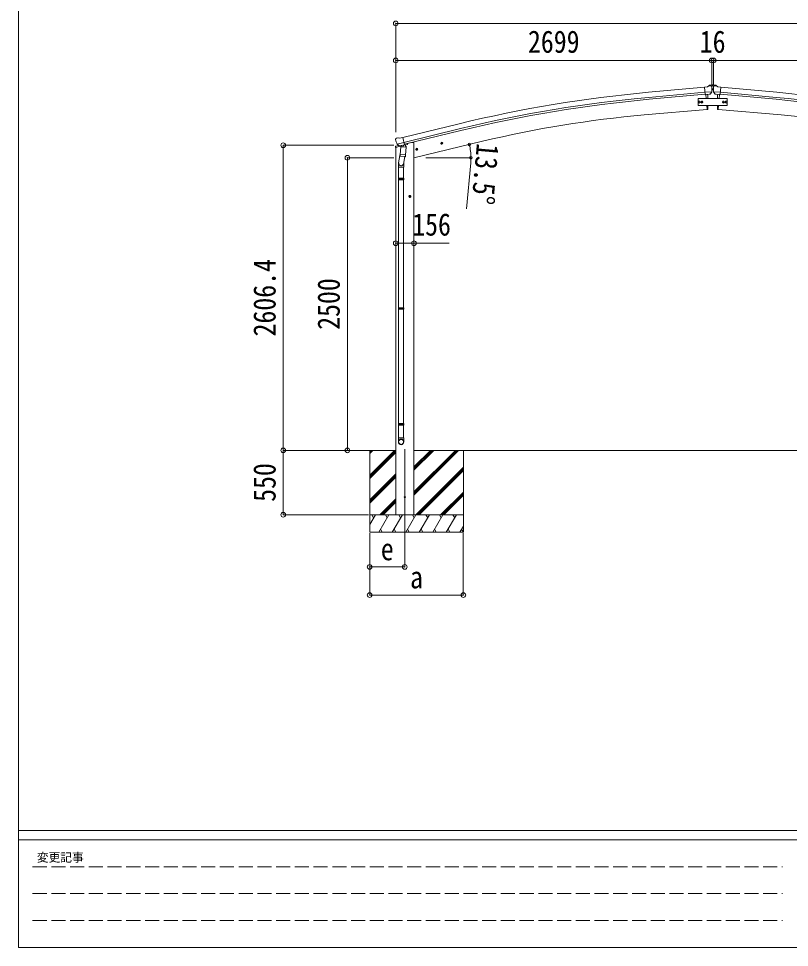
# Model space of a CAD drawing. Units: millimetres at full size, sheet at 1:40. Extents: x -11181 to 33757, y -10067 to 7716.
# Drawn here: x -11181 to -4596, y -7804 to 133 of the extents above; entities that cross this region are included whole.
import ezdxf
from ezdxf.enums import TextEntityAlignment as Align

# ---------------------------------------------------------------- set-up
doc = ezdxf.new("R2010")
doc.units = ezdxf.units.MM
doc.header["$LTSCALE"] = 40
doc.header["$PDMODE"] = 32
doc.header["$PDSIZE"] = 40
doc.linetypes.add('DASHED3', pattern=[4, 3, -1])
for name, color, linetype, lineweight in [('0-0_0', 7, 'Continuous', 9), ('0-1_本体', 4, 'Continuous', 9), ('0-2_部品', 7, 'Continuous', 9), ('0-7_合掌部品', 3, 'Continuous', 9), ('0-8_PARTS2', 2, 'Continuous', 9), ('0-A_寸法', 6, 'Continuous', 9), ('F-0_240', 7, 'Continuous', 9)]:
    doc.layers.add(name, color=color, linetype=linetype, lineweight=lineweight)
doc.styles.add('ＭＳ ゴシック', font='')
doc.styles.get('ＭＳ ゴシック').set_extended_font_data('MS Gothic')

msp = doc.modelspace()

# ---------------------------------------------------------------- linework, layer by layer
at = {"layer": '0-0_0'}
for p, q in [((-8555.64, -3556.02), (-7959.3, -3556.02)), ((-8181.55, -3569.26), (-8168.31, -3556.02)), ((-8181.55, -3583.4), (-8154.17, -3556.02)), ((-8181.55, -3767.25), (-7970.32, -3556.02)), ((-8181.55, -3556.02), (-8181.55, -4256.02)), ((-8181.55, -3781.39), (-7959.3, -3559.14)), ((-7803.8, -3697.87), (-7661.96, -3556.02)), ((-7803.8, -3712.01), (-7647.81, -3556.02)), ((-7803.8, -3726.15), (-7633.67, -3556.02)), ((-7803.8, -3924.14), (-7435.68, -3556.02)), ((-7803.8, -3910), (-7449.82, -3556.02)), ((-7803.8, -3938.28), (-7421.54, -3556.02)), ((-7803.8, -3556.02), (-2700.56, -3556.02)), ((-7381.55, -3556.02), (-7381.55, -4256.02)), ((-8181.55, -3795.53), (-7959.3, -3573.29)), ((-7787.7, -4106.02), (-7381.55, -3699.88)), ((-7773.55, -4106.02), (-7381.55, -3714.03)), ((-7759.41, -4106.02), (-7381.55, -3728.17)), ((-8181.55, -3979.38), (-7959.3, -3757.13)), ((-8181.55, -3993.52), (-7959.3, -3771.27)), ((-8181.55, -4007.67), (-7959.3, -3785.42)), ((-7575.56, -4106.02), (-7381.55, -3912.01)), ((-7561.42, -4106.02), (-7381.55, -3926.16)), ((-7547.28, -4106.02), (-7381.55, -3940.3)), ((-8096.06, -4106.02), (-7959.3, -3969.26)), ((-8081.92, -4106.02), (-7959.3, -3983.41)), ((-8067.78, -4106.02), (-7959.3, -3997.55)), ((-8181.55, -4189.85), (-8133.15, -4106.02)), ((-7381.55, -4106.02), (-8181.55, -4106.02)), ((-8148.16, -4132), (-8163.16, -4106.02)), ((-8104.29, -4256.02), (-8017.68, -4106.02)), ((-8032.69, -4132), (-8047.69, -4106.02)), ((-7988.82, -4256.02), (-7902.22, -4106.02)), ((-7917.22, -4132), (-7932.22, -4106.02)), ((-7873.35, -4256.02), (-7786.74, -4106.02)), ((-7801.75, -4132), (-7816.75, -4106.02)), ((-7757.88, -4256.02), (-7671.27, -4106.02)), ((-7686.28, -4132), (-7701.28, -4106.02)), ((-7642.41, -4256.02), (-7555.8, -4106.02)), ((-7585.81, -4106.02), (-7570.8, -4132)), ((-7526.94, -4256.02), (-7440.33, -4106.02)), ((-7455.33, -4132), (-7470.34, -4106.02)), ((-7411.47, -4256.02), (-7381.55, -4204.21)), ((-8181.55, -4256.02), (-7381.55, -4256.02)), ((-8089.29, -4230.04), (-8074.29, -4256.02)), ((-7973.82, -4230.04), (-7958.82, -4256.02)), ((-7858.35, -4230.04), (-7843.35, -4256.02)), ((-7742.88, -4230.04), (-7727.88, -4256.02)), ((-7627.41, -4230.04), (-7612.41, -4256.02)), ((-7511.94, -4230.04), (-7496.94, -4256.02)), ((-7396.47, -4230.04), (-7381.47, -4256.02))]:
    msp.add_line(p, q, dxfattribs=at)
at = {"layer": '0-1_本体'}
for p, q in [((-5322.32, -453.62), (-5799.83, -496.82)), ((-5182.05, -453.62), (-4704.53, -496.82)), ((-5318.56, -496.61), (-5795.94, -539.81)), ((-5317.09, -513.39), (-5794.42, -556.57)), ((-5187.28, -513.39), (-4709.94, -556.57)), ((-5185.81, -496.61), (-4708.42, -539.81)), ((-5836.63, -690.44), (-5298.69, -643.38)), ((-4667.73, -690.44), (-5205.67, -643.38)), ((-7899.16, -882.43), (-7416.28, -764.95)), ((-7889.08, -924.4), (-7406.07, -806.93)), ((-7885.15, -940.78), (-7402.09, -823.29)), ((-7803.68, -1056.02), (-7218, -915.41)), ((-7803.68, -926.02), (-7803.68, -4106.02)), ((-7959.18, -965.73), (-7959.18, -4106.02)), ((-7828.18, -1385.52), (-7848.18, -1385.52)), ((-7838.18, -1378.02), (-7844.68, -1381.77)), ((-7844.68, -1381.77), (-7844.68, -1389.27)), ((-7844.68, -1389.27), (-7838.18, -1393.03)), ((-7838.18, -1395.52), (-7838.18, -1375.52)), ((-7831.68, -1381.77), (-7838.18, -1378.02))]:
    msp.add_line(p, q, dxfattribs=at)
at = {"layer": '0-1_本体', "color": 6}
msp.add_line((-7803.43, -1786.2), (-7959.43, -1786.2), dxfattribs=at)
at = {"layer": '0-1_本体'}
for points in [[(-7803.68, -926.02), (-7823.68, -926.02), (-7857.19, -934.07)], [(-7838.18, -1393.03), (-7831.68, -1389.27), (-7831.68, -1381.77)]]:
    msp.add_lwpolyline(points, dxfattribs=at)
for radius in [8.5, 7.7, 6.5]:
    msp.add_circle((-7838.18, -1385.52), radius, dxfattribs=at)
for centre, radius, start, end in [((-4803.7, -11506.83), 11054.98, 95.16866, 103.66973), ((-4803.7, -11506.83), 11011.82, 95.16974, 103.66973), ((-5700.66, -11506.83), 11011.82, 76.33027, 84.83026), ((-5700.66, -11506.83), 11054.98, 76.33027, 84.83134), ((-4803.7, -11506.83), 10994.98, 95.16974, 103.66973), ((-5700.66, -11506.83), 10994.98, 76.33027, 84.83026), ((-5013.65, -10097.22), 9442.71, 95.00001, 103.5), ((-5490.72, -10097.22), 9442.71, 76.5, 84.99999)]:
    msp.add_arc(centre, radius, start, end, dxfattribs=at)
at = {"layer": '0-2_部品'}
for p, q in [((-7960.74, -899.57), (-7960.46, -900.72)), ((-7956.52, -891), (-7960.38, -897.29)), ((-7933.36, -951.8), (-7959.57, -958.1)), ((-7953.43, -888.75), (-7940.24, -885.58)), ((-7946.69, -939.88), (-7889.18, -926.07)), ((-7929.83, -954.79), (-7946.21, -940.3)), ((-7925.68, -888.26), (-7938.94, -885.56)), ((-7925.68, -888.26), (-7899.75, -882.03)), ((-7924.76, -954.88), (-7888.05, -946.07)), ((-7894.01, -947.89), (-7895.03, -962.5)), ((-7888.05, -946.07), (-7886.53, -945.7)), ((-7884.97, -943.6), (-7884.03, -943.66)), ((-7884.03, -943.66), (-7870.71, -958.98)), ((-7880.03, -948.26), (-7861.15, -943.72)), ((-7857.31, -935.55), (-7857.31, -938.86)), ((-7575.07, -933.77), (-7555.62, -929.1)), ((-7570.51, -925.99), (-7572.65, -933.18)), ((-7563.22, -924.23), (-7570.51, -925.99)), ((-7563.01, -941.15), (-7567.68, -921.71)), ((-7558.05, -929.68), (-7563.22, -924.23)), ((-7560.18, -936.88), (-7558.05, -929.68)), ((-7961.87, -967.9), (-7919.16, -957.65)), ((-7961.87, -961.01), (-7961.87, -967.9)), ((-7918.24, -1004.31), (-7934.15, -1100.48)), ((-7927.13, -955.36), (-7919.61, -953.55)), ((-7926.29, -955.25), (-7924.76, -954.88)), ((-7922.92, -955.11), (-7922.97, -955.85)), ((-7922.22, -956.89), (-7896.4, -963.33)), ((-7920.83, -1041.54), (-7919.96, -1029.08)), ((-7915.3, -962.24), (-7919.97, -1029.07)), ((-7874.28, -1032.27), (-7919.97, -1029.07)), ((-7869.61, -965.43), (-7915.3, -962.24)), ((-7913.52, -959.06), (-7913.75, -962.35)), ((-7874.28, -1032.27), (-7869.61, -965.43)), ((-7870.71, -958.98), (-7871.16, -965.32)), ((-7788.99, -985.12), (-7769.55, -980.45)), ((-7784.44, -977.34), (-7786.57, -984.54)), ((-7777.14, -975.59), (-7784.44, -977.34)), ((-7776.94, -992.51), (-7781.6, -973.07)), ((-7771.97, -981.04), (-7777.14, -975.59)), ((-7774.1, -988.23), (-7771.97, -981.04)), ((-7936.3, -1137.64), (-7936.3, -1103.29)), ((-7920.44, -1042.9), (-7920.44, -1042.9)), ((-7918.99, -1043.68), (-7877.29, -1046.59)), ((-7882.72, -1046.21), (-7893.45, -1109.8)), ((-7890.3, -1102.98), (-7890.3, -1137.64)), ((-7874.3, -1032.27), (-7875.19, -1044.96)), ((-7890.3, -1137.64), (-7936.3, -1137.64)), ((-7934.3, -1137.64), (-7934.3, -1231.64)), ((-7892.3, -1137.64), (-7892.3, -1231.64)), ((-7936.3, -1233.64), (-7935.3, -1231.64)), ((-7890.3, -1233.64), (-7936.3, -1233.64)), ((-7890.3, -1241.64), (-7936.3, -1241.64)), ((-7891.3, -1231.64), (-7935.3, -1231.64)), ((-7891.3, -1243.64), (-7935.3, -1243.64)), ((-7934.3, -1243.64), (-7934.3, -2337.83)), ((-7892.3, -1243.64), (-7892.3, -2337.83)), ((-7890.3, -1233.64), (-7891.3, -1231.64)), ((-7890.3, -1241.64), (-7891.3, -1243.64)), ((-7890.3, -1233.64), (-7890.3, -1241.64)), ((-7827.8, -1387.7), (-7847.8, -1387.7)), ((-7837.8, -1380.2), (-7844.3, -1383.95)), ((-7844.3, -1383.95), (-7844.3, -1391.45)), ((-7844.3, -1391.45), (-7837.8, -1395.21)), ((-7837.8, -1397.7), (-7837.8, -1377.7)), ((-7831.3, -1383.95), (-7837.8, -1380.2)), ((-7936.3, -2339.83), (-7935.3, -2337.83)), ((-7936.3, -2339.83), (-7936.3, -2347.83)), ((-7890.3, -2339.83), (-7936.3, -2339.83)), ((-7936.3, -2347.83), (-7935.3, -2349.83)), ((-7890.3, -2347.83), (-7936.3, -2347.83)), ((-7891.3, -2337.83), (-7935.3, -2337.83)), ((-7891.3, -2349.83), (-7935.3, -2349.83)), ((-7934.3, -2349.83), (-7934.3, -3328.01)), ((-7892.3, -2349.83), (-7892.3, -3328.01)), ((-7890.3, -2339.83), (-7891.3, -2337.83)), ((-7890.3, -2347.83), (-7891.3, -2349.83)), ((-7890.3, -2339.83), (-7890.3, -2347.83)), ((-7936.3, -3330.01), (-7935.3, -3328.01)), ((-7936.3, -3330.01), (-7936.3, -3338.01)), ((-7890.3, -3330.01), (-7936.3, -3330.01)), ((-7891.3, -3328.01), (-7935.3, -3328.01)), ((-7890.3, -3330.01), (-7891.3, -3328.01)), ((-7890.3, -3330.01), (-7890.3, -3338.01)), ((-7936.3, -3338.01), (-7935.3, -3340.01)), ((-7890.3, -3338.01), (-7936.3, -3338.01)), ((-7891.3, -3340.01), (-7935.3, -3340.01)), ((-7934.3, -3340.01), (-7934.3, -3450.01)), ((-7892.3, -3340.01), (-7892.3, -3450.01)), ((-7890.3, -3338.01), (-7891.3, -3340.01)), ((-7890.3, -3450.01), (-7936.3, -3450.01)), ((-7936.3, -3484.16), (-7936.3, -3450.01)), ((-7890.3, -3484.16), (-7890.3, -3450.01))]:
    msp.add_line(p, q, dxfattribs=at)
for points in [[(-7946.96, -939.3), (-7946.37, -940.14), (-7946.21, -940.3)], [(-7894.32, -947.48), (-7894.56, -947.63), (-7919.33, -953.58), (-7919.61, -953.55)], [(-7894.32, -947.48), (-7884.6, -945.15), (-7899.75, -882.03)], [(-7572.65, -933.18), (-7567.48, -938.63), (-7560.18, -936.88)], [(-7786.57, -984.54), (-7781.4, -989.99), (-7774.1, -988.23)], [(-7936.3, -1233.64), (-7936.3, -1241.64), (-7935.3, -1243.64)], [(-7837.8, -1395.21), (-7831.3, -1391.45), (-7831.3, -1383.95)]]:
    msp.add_lwpolyline(points, dxfattribs=at)
for centre, radius in [((-7565.35, -931.43), 8.5), ((-7565.35, -931.43), 7.7), ((-7565.35, -931.43), 6.5), ((-7779.27, -982.79), 8.5), ((-7779.27, -982.79), 7.7), ((-7779.27, -982.79), 6.5), ((-7837.8, -1387.7), 8.5), ((-7837.8, -1387.7), 7.7), ((-7837.8, -1387.7), 6.5)]:
    msp.add_circle(centre, radius, dxfattribs=at)
at = {"layer": '0-2_部品', "color": 4}
msp.add_circle((-7881.43, -3956.02), 4.5, dxfattribs=at)
at = {"layer": '0-2_部品'}
for centre, radius, start, end in [((-7763.66, -853.47), 202.4, 193.5, 205.09125), ((-7952.26, -893.61), 5, 103.5, 148.5), ((-7939.54, -888.5), 3, 78.5, 103.5), ((-7893.41, -947.98), 0.604, 100.59842, 172.20595), ((-7886.64, -945.22), 0.5, 283.5, 318.76246), ((-7862.31, -938.86), 5, 283.5, 0), ((-7958.87, -961.01), 3, 103.5, 180), ((-7926.4, -954.76), 0.5, 248.23754, 283.5), ((-7923.42, -955.07), 0.5, 356, 103.5), ((-7921.97, -955.92), 1, 176, 256), ((-7896.05, -962.36), 1.03, 250.03897, 351.96569), ((-7906.3, -1103.29), 30, 177.45142, 180), ((-7918.89, -1041.71), 1.95, 175.04017, 217.47766), ((-7918.85, -1041.68), 2, 217.40962, 266), ((-7877.15, -1044.6), 2, 266, 349.46843)]:
    msp.add_arc(centre, radius, start, end, dxfattribs=at)
for centre, major_axis, ratio, start_param, end_param in [((-7957.82, -898.86), (-1.57, -2.57), 0.99628, 4.712389, 5.4996506), ((-7927.85, -952.53), (-0.73, -2.92), 0.997631, 5.8041905, 6.6006116), ((-7927.79, -952.31), (2.63, 3.16), 0.650902, 4.0958226, 4.1686332), ((-7927.82, -952.43), (-0.73, -2.92), 0.997631, 0.3902369, 0.4789948), ((-7913.3, -1102.98), (23, 0), 0.996195, 2.5560258, 6.5663028), ((-7913.3, -1102.98), (21, 0), 0.996195, 2.9349147, 5.9512394), ((-7913.3, -3482.41), (-23, 0), 0.996195, 3.1415927, 6.2831853), ((-7913.3, -3484.16), (-23, 0), 0.996195, 3.1415927, 6.2831853), ((-7913.3, -3484.16), (0, -23.43), 0.981806, 4.712389, 7.8539816)]:
    msp.add_ellipse(centre, major_axis=major_axis, ratio=ratio, start_param=start_param, end_param=end_param, dxfattribs=at)
msp.add_ellipse((-7913.3, -3484.16), major_axis=(21, 0), ratio=0.996195, dxfattribs=at)
at = {"layer": '0-7_合掌部品'}
for p, q in [((-5295.51, -449.17), (-5322.08, -451.5)), ((-5316.42, -516.16), (-5322.08, -451.5)), ((-5295.51, -449.17), (-5283.79, -442.41)), ((-5268.89, -440.82), (-5282.56, -442.01)), ((-5255.95, -433.84), (-5280.08, -435.95)), ((-5259.76, -446.57), (-5265.24, -441.97)), ((-5258.69, -448.61), (-5258.58, -449.95)), ((-5257.96, -475.34), (-5245.93, -475.34)), ((-5255.95, -433.84), (-5247.95, -433.84)), ((-5250.69, -438.56), (-5249.85, -438.56)), ((-5250.69, -471.26), (-5249.85, -471.26)), ((-5247.95, -433.84), (-5223.81, -435.95)), ((-5245.2, -448.61), (-5245.32, -449.95)), ((-5244.13, -446.57), (-5238.65, -441.97)), ((-5235, -440.82), (-5221.33, -442.01)), ((-5220.45, -441.78), (-5223.81, -435.95)), ((-5220.45, -441.97), (-5220.45, -441.78)), ((-5208.38, -449.17), (-5220.1, -442.41)), ((-5208.38, -449.17), (-5181.81, -451.5)), ((-5187.47, -516.16), (-5181.81, -451.5)), ((-5259.22, -491.46), (-5318.13, -496.61)), ((-5306.46, -515.29), (-5316.42, -516.16)), ((-5309.45, -515.55), (-5306.45, -549.89)), ((-5309.45, -515.55), (-5306.45, -549.89)), ((-5272.86, -512.35), (-5280.56, -513.02)), ((-5270.47, -510.95), (-5259.53, -492.01)), ((-5244.67, -491.46), (-5185.76, -496.61)), ((-5233.42, -510.95), (-5244.36, -492.01)), ((-5231.03, -512.35), (-5223.33, -513.02)), ((-5194.44, -515.55), (-5197.45, -549.89)), ((-5194.44, -515.55), (-5197.45, -549.89)), ((-5197.43, -515.29), (-5187.47, -516.16)), ((-5301.2, -609.89), (-5298.29, -643.15)), ((-5301.2, -609.89), (-5298.29, -643.15)), ((-5202.69, -609.89), (-5205.6, -643.15)), ((-5202.69, -609.89), (-5205.6, -643.15)), ((-5298.29, -643.15), (-5296.23, -642.9)), ((-5205.6, -643.15), (-5207.66, -642.9))]:
    msp.add_line(p, q, dxfattribs=at)
for points in [[(-5283.45, -441.97), (-5283.45, -441.78), (-5280.08, -435.95)], [(-5253.21, -437.72), (-5254.05, -437.72), (-5254.05, -438.56), (-5253.21, -438.56)], [(-5253.21, -470.42), (-5254.05, -470.42), (-5254.05, -471.26), (-5253.21, -471.26)], [(-5251.53, -436.88), (-5251.53, -436.04), (-5252.37, -436.04), (-5252.37, -436.88)], [(-5252.37, -439.4), (-5252.37, -440.24), (-5251.53, -440.24), (-5251.53, -439.4)], [(-5251.53, -469.58), (-5251.53, -468.74), (-5252.37, -468.74), (-5252.37, -469.58)], [(-5252.37, -472.1), (-5252.37, -472.94), (-5251.53, -472.94), (-5251.53, -472.1)], [(-5249.85, -438.56), (-5249.85, -437.72), (-5250.69, -437.72)], [(-5249.85, -471.26), (-5249.85, -470.42), (-5250.69, -470.42)], [(-5306.46, -515.29), (-5306.19, -515.35), (-5280.82, -513.13), (-5280.56, -513.02)], [(-5259.14, -490.83), (-5259.43, -491.81), (-5259.53, -492.01)], [(-5244.75, -490.83), (-5244.46, -491.81), (-5244.36, -492.01)], [(-5197.43, -515.29), (-5197.7, -515.35), (-5223.07, -513.13), (-5223.33, -513.02)]]:
    msp.add_lwpolyline(points, dxfattribs=at)
for points in [[(-5126.97, -609.89), (-5126.97, -549.89), (-5376.97, -549.89), (-5376.97, -609.89)], [(-5374.98, -579.89), (-5371.23, -573.39), (-5363.72, -573.39), (-5359.97, -579.89), (-5363.72, -586.39), (-5371.23, -586.39)], [(-5351.48, -579.89), (-5347.73, -573.39), (-5340.22, -573.39), (-5336.47, -579.89), (-5340.22, -586.39), (-5347.73, -586.39)], [(-5152.47, -579.89), (-5156.22, -573.39), (-5163.73, -573.39), (-5167.48, -579.89), (-5163.73, -586.39), (-5156.22, -586.39)], [(-5128.97, -579.89), (-5132.72, -573.39), (-5140.23, -573.39), (-5143.98, -579.89), (-5140.23, -586.39), (-5132.72, -586.39)]]:
    msp.add_lwpolyline(points, close=True, dxfattribs=at)
for centre, radius in [((-5251.95, -438.14), 3.5), ((-5251.95, -470.84), 3.5), ((-5367.47, -579.89), 8.5), ((-5367.47, -579.89), 7.7), ((-5367.47, -579.89), 6.5), ((-5343.97, -579.89), 8.5), ((-5343.97, -579.89), 7.7), ((-5343.97, -579.89), 6.5), ((-5159.97, -579.89), 8.5), ((-5159.97, -579.89), 7.7), ((-5159.97, -579.89), 6.5), ((-5136.47, -579.89), 8.5), ((-5136.47, -579.89), 7.7), ((-5136.47, -579.89), 6.5)]:
    msp.add_circle(centre, radius, dxfattribs=at)
for centre, radius, start, end in [((-5282.29, -445), 3, 95, 120), ((-5268.46, -445.8), 5, 50.00648, 94.99352), ((-5460.2, -467.59), 202.4, 353.4085, 5), ((-5253.21, -436.88), 0.84, 270, 0), ((-5253.21, -439.4), 0.84, 0, 90), ((-5253.21, -469.58), 0.84, 270, 0), ((-5253.21, -472.1), 0.84, 0, 90), ((-5250.69, -436.88), 0.84, 180, 270), ((-5250.69, -439.4), 0.84, 90, 180), ((-5250.69, -469.58), 0.84, 180, 270), ((-5250.69, -472.1), 0.84, 90, 180), ((-5043.69, -467.59), 202.4, 175, 186.5915), ((-5235.44, -445.8), 5, 85.00648, 129.99352), ((-5221.6, -445), 3, 60, 85), ((-6192.05, -587.34), 900, 2.38465, 4.64986), ((-4311.84, -587.34), 900, 175.35014, 177.61535), ((-6192.05, -587.34), 900, 356.63919, 358.5641), ((-4311.84, -587.34), 900, 181.4359, 183.36081), ((-5296.59, -639.92), 3, 277, 356.63919), ((-5207.3, -639.92), 3, 183.36081, 263)]:
    msp.add_arc(centre, radius, start, end, dxfattribs=at)
for centre, major_axis, ratio, start_param, end_param in [((-5254.37, -444.57), (-15.35, 3.44), 0.101033, 5.9751426, 5.9753737), ((-5261.69, -448.87), (2.71, -1.31), 0.997474, 0.5366567, 1.3225652), ((-5242.2, -448.87), (-2.71, -1.31), 0.997474, 4.9606201, 5.7465286), ((-5249.52, -444.57), (15.35, 3.44), 0.101033, 0.3078116, 0.3080427), ((-5273.12, -509.35), (1.62, -2.54), 0.997631, 5.8041905, 5.8929484), ((-5273.19, -509.24), (-3.5, 2.17), 0.650902, 2.1145521, 2.1873627), ((-5273.07, -509.44), (1.62, -2.54), 0.997631, 5.965759, 6.7621801), ((-5230.82, -509.44), (-1.62, -2.54), 0.997631, 5.8041905, 6.6006116), ((-5230.7, -509.24), (3.5, 2.17), 0.650902, 4.0958226, 4.1686332), ((-5230.77, -509.35), (-1.62, -2.54), 0.997631, 0.3902369, 0.4789948)]:
    msp.add_ellipse(centre, major_axis=major_axis, ratio=ratio, start_param=start_param, end_param=end_param, dxfattribs=at)
at = {"layer": '0-8_PARTS2'}
msp.add_line((-7881.43, -3546.81), (-7881.43, -4306.02), dxfattribs=at)
at = {"layer": '0-A_寸法'}
for p, q in [((-7959.18, 92.34), (-7959.18, -224.28)), ((-7959.18, 92.34), (-2545.18, 92.34)), ((-7959.18, -224.28), (-7959.18, -836.51)), ((-7959.18, -224.28), (-5260.18, -224.28)), ((-5260.18, -224.28), (-5244.18, -224.28)), ((-5260.18, -224.28), (-5260.18, -431.03)), ((-5260.18, -224.28), (-5260.18, -431.03)), ((-5244.18, -224.28), (-5244.18, -431.03)), ((-5244.18, -224.28), (-5244.18, -431.03)), ((-5244.18, -224.28), (-2545.18, -224.28)), ((-8920, -3556.02), (-8920, -949.62)), ((-8920, -949.62), (-7974.92, -949.62)), ((-8372.03, -3556.02), (-8372.03, -1056.02)), ((-8372.03, -1056.02), (-7974.92, -1056.02)), ((-7702.93, -1056.02), (-7316.07, -1056.02)), ((-7318.93, -1098.48), (-7353.29, -1490.98)), ((-7803.43, -1786.2), (-7503.43, -1786.2)), ((-8920, -4106.02), (-8920, -3556.02)), ((-8920, -3556.02), (-8191.89, -3556.02)), ((-8920, -4106.02), (-8191.89, -4106.02)), ((-8181.68, -4552.41), (-8181.68, -4263.44)), ((-8181.68, -4792.39), (-8181.68, -4263.44)), ((-7881.43, -4552.41), (-7881.43, -4263.44)), ((-7381.68, -4792.39), (-7381.68, -4263.44)), ((-7881.43, -4552.41), (-8181.68, -4552.41)), ((-8181.68, -4792.39), (-7381.68, -4792.39))]:
    msp.add_line(p, q, dxfattribs=at)
for centre in [(-7330.53, -942.37), (-7317.07, -1056.02)]:
    msp.add_circle(centre, 10.62, dxfattribs=at)
for start, end in [(0, 13.5), (354.99678, 0)]:
    msp.add_arc((-7803.93, -1056.02), 486.86, start, end, dxfattribs=at)
for p in [(-7959.18, 92.34), (-7959.18, -224.28), (-5260.18, -224.28), (-5244.18, -224.28), (-8920, -949.62), (-8372.03, -1056.02), (-7959.43, -1786.2), (-7803.43, -1786.2), (-8920, -3556.02), (-8372.03, -3556.02), (-8920, -4106.02), (-8181.68, -4552.41), (-7881.43, -4552.41), (-8181.68, -4792.39), (-7381.68, -4792.39)]:
    msp.add_point(p, dxfattribs=at)
at = {"layer": 'F-0_240', "color": 5}
for p, q in [((-11180.61, 7716.46), (-11180.61, -7803.54)), ((-11180.61, -6803.54), (10739.39, -6803.54)), ((-11180.61, -6883.54), (7183.72, -6883.54)), ((-11180.61, -7803.54), (10739.39, -7803.54))]:
    msp.add_line(p, q, dxfattribs=at)
at = {"layer": 'F-0_240', "color": 4, "linetype": 'DASHED3'}
for p, q in [((-11060.61, -7113.54), (-4656.28, -7113.54)), ((-11060.61, -7343.54), (-4656.28, -7343.54)), ((-11060.61, -7573.54), (-4656.28, -7573.54))]:
    msp.add_line(p, q, dxfattribs=at)

# ---------------------------------------------------------------- texts
at = {"layer": '0-A_寸法', "color": 7, "style": 'ＭＳ ゴシック', "width": 0.85}
for s, p in [('2699', (-6829.68, -216.28)), ('16', (-5362.18, -216.28)), ('156', (-7818.43, -1778.2)), ('e', (-8086.68, -4552.41)), ('a', (-7836.68, -4792.39))]:
    msp.add_text(s, height=190.6, dxfattribs=at).set_placement(p, align=Align.BOTTOM_LEFT)
for s, rotation, p in [('13.5°', 264.997, (-7322.35, -922.51)), ('2606.4', 90, (-8928, -2582.82)), ('2500', 90, (-8380.03, -2526.02)), ('550', 90, (-8928, -3996.02))]:
    msp.add_text(s, height=190.6, rotation=rotation, dxfattribs=at).set_placement(p, align=Align.BOTTOM_LEFT)
at = {"layer": 'F-0_240', "style": 'ＭＳ ゴシック'}
msp.add_text('変更記事', height=73.31, dxfattribs=at).set_placement((-11024.31, -7093.54), align=Align.BOTTOM_LEFT)

doc.saveas('drawing.dxf')
